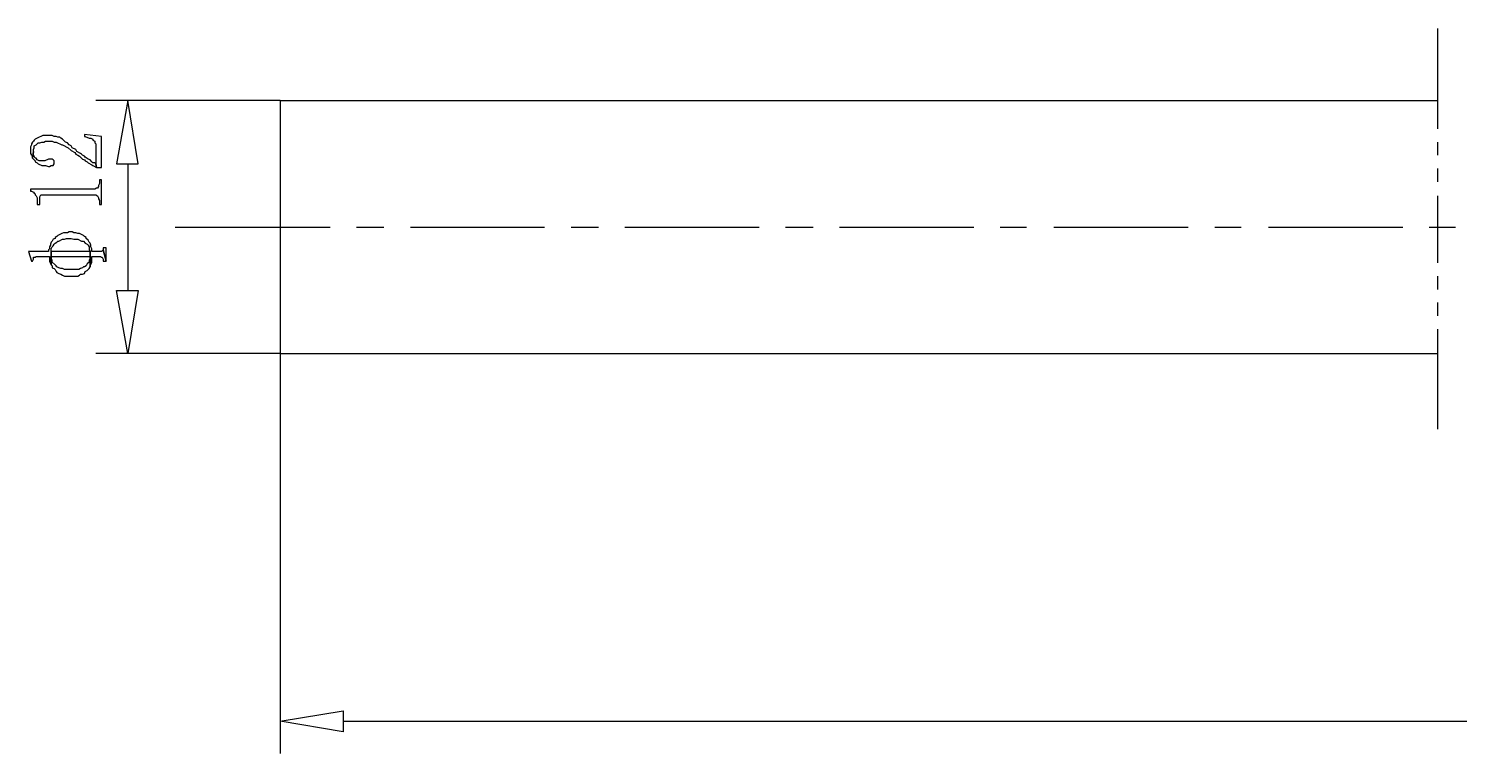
# Model space of a CAD drawing. Extents: x -15.4 to 0.8, y 0.3 to 11.8.
# Drawn here: x -10.944 to -9.682, y 3.454 to 4.093 of the extents above; entities that cross this region are included whole.
import ezdxf

# ---------------------------------------------------------------- set-up
doc = ezdxf.new("R2010")
doc.units = 0
doc.header["$MEASUREMENT"] = 0
doc.linetypes.add('AUSGEZOGEN', pattern=[0])
doc.layers.get('0').update_dxf_attribs({"linetype": 'AUSGEZOGEN'})

msp = doc.modelspace()

# ---------------------------------------------------------------- linework, layer by layer
for points in [[(-9.7013, 4.0927), (-9.7013, 4.0044)], [(-10.7221, 4.0294), (-10.8846, 4.0294)], [(-10.8663, 3.9736), (-10.8471, 3.9736), (-10.8471, 3.9736), (-10.8563, 4.0294), (-10.8663, 3.9736)], [(-10.7221, 4.0294), (-9.7013, 4.0294)], [(-10.7221, 4.0294), (-10.7221, 3.8061)], [(-10.9421, 3.9852), (-10.9421, 3.9827), (-10.9421, 3.9827), (-10.9413, 3.9811), (-10.9413, 3.9811), (-10.9404, 3.9794), (-10.9404, 3.9794), (-10.9404, 3.9786), (-10.9404, 3.9786), (-10.9396, 3.9844), (-10.9396, 3.9844), (-10.9396, 3.9861), (-10.9396, 3.9861), (-10.9388, 3.9877), (-10.9388, 3.9877), (-10.9388, 3.9894), (-10.9388, 3.9894), (-10.9371, 3.9902), (-10.9371, 3.9902), (-10.9354, 3.9919), (-10.9354, 3.9919), (-10.9338, 3.9919), (-10.9338, 3.9919), (-10.9321, 3.9927), (-10.9321, 3.9927), (-10.9304, 3.9927), (-10.9304, 3.9927), (-10.9288, 3.9936), (-10.9288, 3.9936), (-10.9229, 3.9936), (-10.9229, 3.9936), (-10.9213, 3.9927), (-10.9213, 3.9927), (-10.9196, 3.9927), (-10.9196, 3.9927), (-10.9146, 3.9902), (-10.9146, 3.9902), (-10.9138, 3.9902), (-10.9138, 3.9902), (-10.9088, 3.9877), (-10.9088, 3.9877), (-10.9063, 3.9852), (-10.9063, 3.9852), (-10.9029, 3.9836), (-10.9029, 3.9836), (-10.9021, 3.9819), (-10.9021, 3.9819), (-10.9004, 3.9811), (-10.9004, 3.9811), (-10.8988, 3.9802), (-10.8988, 3.9802), (-10.8971, 3.9786), (-10.8971, 3.9786), (-10.8963, 3.9777), (-10.8963, 3.9777), (-10.8946, 3.9769), (-10.8946, 3.9769), (-10.8938, 3.9761), (-10.8938, 3.9761), (-10.8921, 3.9752), (-10.8921, 3.9752), (-10.8913, 3.9744), (-10.8913, 3.9744), (-10.8879, 3.9727), (-10.8879, 3.9727), (-10.8871, 3.9719), (-10.8871, 3.9719), (-10.8838, 3.9702), (-10.8838, 3.9702), (-10.8846, 3.9736), (-10.8846, 3.9736), (-10.8854, 3.9744), (-10.8854, 3.9744), (-10.8871, 3.9744), (-10.8871, 3.9744), (-10.8879, 3.9752), (-10.8879, 3.9752), (-10.8896, 3.9769), (-10.8896, 3.9769), (-10.8913, 3.9777), (-10.8913, 3.9777), (-10.8938, 3.9794), (-10.8938, 3.9794), (-10.8946, 3.9802), (-10.8946, 3.9802), (-10.8963, 3.9811), (-10.8963, 3.9811), (-10.8971, 3.9819), (-10.8971, 3.9819), (-10.8979, 3.9827), (-10.8979, 3.9827), (-10.9013, 3.9844), (-10.9013, 3.9844), (-10.9021, 3.9861), (-10.9021, 3.9861), (-10.9054, 3.9877), (-10.9054, 3.9877), (-10.9063, 3.9894), (-10.9063, 3.9894), (-10.9079, 3.9902), (-10.9079, 3.9902), (-10.9096, 3.9919), (-10.9096, 3.9919), (-10.9113, 3.9927), (-10.9113, 3.9927), (-10.9138, 3.9952), (-10.9138, 3.9952), (-10.9154, 3.9961), (-10.9154, 3.9961), (-10.9163, 3.9969), (-10.9163, 3.9969), (-10.9179, 3.9969), (-10.9179, 3.9969), (-10.9196, 3.9977), (-10.9196, 3.9977), (-10.9213, 3.9977), (-10.9213, 3.9977), (-10.9229, 3.9986), (-10.9229, 3.9986), (-10.9313, 3.9986), (-10.9313, 3.9986), (-10.9363, 3.9961), (-10.9363, 3.9961), (-10.9379, 3.9952), (-10.9379, 3.9952), (-10.9388, 3.9944), (-10.9388, 3.9944), (-10.9396, 3.9936), (-10.9396, 3.9936), (-10.9404, 3.9927), (-10.9404, 3.9927), (-10.9413, 3.9911), (-10.9413, 3.9911), (-10.9413, 3.9902), (-10.9413, 3.9902), (-10.9421, 3.9886), (-10.9421, 3.9886), (-10.9421, 3.9869), (-10.9421, 3.9852)], [(-10.8946, 3.9994), (-10.8946, 3.9977), (-10.8946, 3.9977), (-10.8938, 3.9977), (-10.8938, 3.9977), (-10.8904, 3.9961), (-10.8904, 3.9961), (-10.8888, 3.9961), (-10.8888, 3.9961), (-10.8871, 3.9952), (-10.8871, 3.9952), (-10.8871, 3.9944), (-10.8871, 3.9944), (-10.8854, 3.9936), (-10.8854, 3.9936), (-10.8854, 3.9919), (-10.8854, 3.9919), (-10.8846, 3.9911), (-10.8846, 3.9911), (-10.8846, 3.9736), (-10.8846, 3.9736), (-10.8838, 3.9702), (-10.8838, 3.9702), (-10.8796, 3.9702), (-10.8796, 3.9702), (-10.8796, 3.9977), (-10.8946, 3.9994)], [(-9.7013, 3.9927), (-9.7013, 3.9811)], [(-10.9404, 3.9786), (-10.9379, 3.9761), (-10.9379, 3.9761), (-10.9379, 3.9752), (-10.9379, 3.9752), (-10.9363, 3.9744), (-10.9363, 3.9744), (-10.9354, 3.9736), (-10.9354, 3.9736), (-10.9321, 3.9719), (-10.9321, 3.9719), (-10.9288, 3.9719), (-10.9288, 3.9719), (-10.9263, 3.9711), (-10.9263, 3.9711), (-10.9254, 3.9711), (-10.9254, 3.9711), (-10.9238, 3.9719), (-10.9238, 3.9719), (-10.9221, 3.9719), (-10.9221, 3.9719), (-10.9213, 3.9736), (-10.9213, 3.9736), (-10.9213, 3.9761), (-10.9213, 3.9761), (-10.9221, 3.9769), (-10.9221, 3.9769), (-10.9229, 3.9777), (-10.9229, 3.9777), (-10.9263, 3.9777), (-10.9263, 3.9777), (-10.9296, 3.9761), (-10.9296, 3.9761), (-10.9346, 3.9761), (-10.9346, 3.9761), (-10.9363, 3.9769), (-10.9363, 3.9769), (-10.9371, 3.9786), (-10.9371, 3.9786), (-10.9379, 3.9786), (-10.9379, 3.9786), (-10.9388, 3.9802), (-10.9388, 3.9802), (-10.9396, 3.9811), (-10.9396, 3.9811), (-10.9396, 3.9844), (-10.9404, 3.9786)], [(-10.8563, 3.9736), (-10.8563, 3.8619)], [(-9.7013, 3.9694), (-9.7013, 3.9577)], [(-10.9421, 3.9511), (-10.9421, 3.9494), (-10.9421, 3.9494), (-10.9413, 3.9494), (-10.9413, 3.9494), (-10.9396, 3.9486), (-10.9396, 3.9486), (-10.9388, 3.9477), (-10.9388, 3.9477), (-10.9379, 3.9469), (-10.9379, 3.9469), (-10.9379, 3.9461), (-10.9379, 3.9461), (-10.9371, 3.9452), (-10.9371, 3.9452), (-10.9363, 3.9436), (-10.9363, 3.9436), (-10.9363, 3.9377), (-10.9363, 3.9377), (-10.9338, 3.9377), (-10.9338, 3.9377), (-10.9338, 3.9444), (-10.9338, 3.9444), (-10.9329, 3.9461), (-10.9329, 3.9461), (-10.8846, 3.9461), (-10.8846, 3.9461), (-10.8829, 3.9452), (-10.8829, 3.9452), (-10.8821, 3.9436), (-10.8821, 3.9436), (-10.8821, 3.9427), (-10.8821, 3.9427), (-10.8813, 3.9411), (-10.8813, 3.9411), (-10.8813, 3.9377), (-10.8813, 3.9377), (-10.8796, 3.9377), (-10.8796, 3.9377), (-10.8796, 3.9594), (-10.8796, 3.9594), (-10.8813, 3.9594), (-10.8813, 3.9594), (-10.8813, 3.9561), (-10.8813, 3.9561), (-10.8821, 3.9544), (-10.8821, 3.9544), (-10.8821, 3.9536), (-10.8821, 3.9536), (-10.8829, 3.9519), (-10.8829, 3.9519), (-10.8838, 3.9519), (-10.8838, 3.9519), (-10.8854, 3.9511), (-10.8854, 3.9511), (-10.8871, 3.9511), (-10.9421, 3.9511)], [(-9.7013, 3.9452), (-9.7013, 3.8861)], [(-10.9438, 3.8961), (-10.9413, 3.8877), (-10.9413, 3.8877), (-10.9404, 3.8877), (-10.9404, 3.8877), (-10.9396, 3.8894), (-10.9396, 3.8894), (-10.9396, 3.8911), (-10.9396, 3.8911), (-10.9379, 3.8911), (-10.9379, 3.8911), (-10.9371, 3.8919), (-10.9371, 3.8919), (-10.9254, 3.8919), (-10.9254, 3.8919), (-10.9254, 3.8877), (-10.9254, 3.8877), (-10.9238, 3.8844), (-10.9238, 3.8844), (-10.9238, 3.8986), (-10.9238, 3.8986), (-10.9229, 3.9002), (-10.9229, 3.9002), (-10.9221, 3.9011), (-10.9221, 3.9011), (-10.9213, 3.9027), (-10.9213, 3.9027), (-10.9204, 3.9036), (-10.9204, 3.9036), (-10.9188, 3.9044), (-10.9188, 3.9044), (-10.9179, 3.9052), (-10.9179, 3.9052), (-10.9171, 3.9052), (-10.9171, 3.9052), (-10.9138, 3.9069), (-10.9138, 3.9069), (-10.9121, 3.9069), (-10.9121, 3.9069), (-10.9104, 3.9077), (-10.9104, 3.9077), (-10.9063, 3.9077), (-10.9063, 3.9077), (-10.9038, 3.9069), (-10.9038, 3.9069), (-10.9004, 3.9069), (-10.9004, 3.9069), (-10.8971, 3.9052), (-10.8971, 3.9052), (-10.8954, 3.9052), (-10.8954, 3.9052), (-10.8938, 3.9036), (-10.8938, 3.9036), (-10.8921, 3.9027), (-10.8921, 3.9027), (-10.8913, 3.9019), (-10.8913, 3.9019), (-10.8904, 3.9002), (-10.8904, 3.9002), (-10.8904, 3.8977), (-10.8904, 3.8977), (-10.8896, 3.8961), (-10.8896, 3.8961), (-10.8896, 3.8827), (-10.8896, 3.8827), (-10.8896, 3.8836), (-10.8896, 3.8836), (-10.8879, 3.8869), (-10.8879, 3.8869), (-10.8879, 3.8919), (-10.8879, 3.8919), (-10.8804, 3.8919), (-10.8804, 3.8919), (-10.8796, 3.8911), (-10.8796, 3.8911), (-10.8788, 3.8911), (-10.8788, 3.8911), (-10.8779, 3.8894), (-10.8779, 3.8894), (-10.8779, 3.8877), (-10.8779, 3.8877), (-10.8754, 3.8877), (-10.8754, 3.8877), (-10.8779, 3.8977), (-10.8779, 3.8977), (-10.8788, 3.8969), (-10.8788, 3.8969), (-10.8796, 3.8961), (-10.8796, 3.8961), (-10.8879, 3.8961), (-10.8879, 3.8961), (-10.8879, 3.8986), (-10.8879, 3.8986), (-10.8888, 3.9002), (-10.8888, 3.9002), (-10.8888, 3.9019), (-10.8888, 3.9019), (-10.8896, 3.9036), (-10.8896, 3.9036), (-10.8904, 3.9044), (-10.8904, 3.9044), (-10.8913, 3.9061), (-10.8913, 3.9061), (-10.8929, 3.9077), (-10.8929, 3.9077), (-10.8929, 3.9086), (-10.8929, 3.9086), (-10.8946, 3.9094), (-10.8946, 3.9094), (-10.8954, 3.9102), (-10.8954, 3.9102), (-10.8988, 3.9119), (-10.8988, 3.9119), (-10.9004, 3.9119), (-10.9004, 3.9119), (-10.9021, 3.9127), (-10.9021, 3.9127), (-10.9038, 3.9127), (-10.9038, 3.9127), (-10.9054, 3.9136), (-10.9054, 3.9136), (-10.9079, 3.9136), (-10.9079, 3.9136), (-10.9096, 3.9127), (-10.9096, 3.9127), (-10.9129, 3.9127), (-10.9129, 3.9127), (-10.9146, 3.9119), (-10.9146, 3.9119), (-10.9179, 3.9102), (-10.9179, 3.9102), (-10.9188, 3.9094), (-10.9188, 3.9094), (-10.9204, 3.9086), (-10.9204, 3.9086), (-10.9204, 3.9077), (-10.9204, 3.9077), (-10.9221, 3.9069), (-10.9221, 3.9069), (-10.9229, 3.9052), (-10.9229, 3.9052), (-10.9238, 3.9044), (-10.9238, 3.9044), (-10.9246, 3.9027), (-10.9246, 3.9027), (-10.9246, 3.9019), (-10.9246, 3.9019), (-10.9254, 3.9002), (-10.9254, 3.9002), (-10.9254, 3.8986), (-10.9254, 3.8986), (-10.9263, 3.8977), (-10.9263, 3.8977), (-10.9263, 3.8961), (-10.9438, 3.8961)], [(-10.8146, 3.9177), (-10.6779, 3.9177)], [(-10.6546, 3.9177), (-10.6304, 3.9177)], [(-10.6071, 3.9177), (-10.4888, 3.9177)], [(-10.4654, 3.9177), (-10.4413, 3.9177)], [(-10.4179, 3.9177), (-10.2996, 3.9177)], [(-10.2763, 3.9177), (-10.2521, 3.9177)], [(-10.2288, 3.9177), (-10.1104, 3.9177)], [(-10.0871, 3.9177), (-10.0638, 3.9177)], [(-10.0396, 3.9177), (-9.9213, 3.9177)], [(-9.8979, 3.9177), (-9.8746, 3.9177)], [(-9.8504, 3.9177), (-9.7321, 3.9177)], [(-9.7088, 3.9177), (-9.6854, 3.9177)], [(-10.8779, 3.8994), (-10.8779, 3.8977), (-10.8779, 3.8977), (-10.8754, 3.8877), (-10.8754, 3.8877), (-10.8754, 3.8994), (-10.8779, 3.8994)], [(-10.9238, 3.8961), (-10.9238, 3.8919), (-10.9238, 3.8919), (-10.8896, 3.8919), (-10.8896, 3.8919), (-10.8896, 3.8902), (-10.8896, 3.8902), (-10.8896, 3.8961), (-10.9238, 3.8961)], [(-10.9238, 3.8844), (-10.9229, 3.8836), (-10.9229, 3.8836), (-10.9229, 3.8819), (-10.9229, 3.8819), (-10.9213, 3.8811), (-10.9213, 3.8811), (-10.9204, 3.8802), (-10.9204, 3.8802), (-10.9196, 3.8786), (-10.9196, 3.8786), (-10.9188, 3.8777), (-10.9188, 3.8777), (-10.9171, 3.8769), (-10.9171, 3.8769), (-10.9154, 3.8761), (-10.9154, 3.8761), (-10.9138, 3.8752), (-10.9138, 3.8752), (-10.9121, 3.8744), (-10.9121, 3.8744), (-10.9004, 3.8744), (-10.9004, 3.8744), (-10.8988, 3.8752), (-10.8988, 3.8752), (-10.8979, 3.8761), (-10.8979, 3.8761), (-10.8963, 3.8761), (-10.8963, 3.8761), (-10.8946, 3.8769), (-10.8946, 3.8769), (-10.8938, 3.8786), (-10.8938, 3.8786), (-10.8921, 3.8794), (-10.8921, 3.8794), (-10.8904, 3.8811), (-10.8904, 3.8811), (-10.8896, 3.8827), (-10.8896, 3.8827), (-10.8896, 3.8902), (-10.8896, 3.8902), (-10.8904, 3.8886), (-10.8904, 3.8886), (-10.8904, 3.8869), (-10.8904, 3.8869), (-10.8921, 3.8852), (-10.8921, 3.8852), (-10.8929, 3.8836), (-10.8929, 3.8836), (-10.8946, 3.8827), (-10.8946, 3.8827), (-10.8954, 3.8827), (-10.8954, 3.8827), (-10.8963, 3.8819), (-10.8963, 3.8819), (-10.8979, 3.8811), (-10.8979, 3.8811), (-10.8996, 3.8802), (-10.8996, 3.8802), (-10.9121, 3.8802), (-10.9121, 3.8802), (-10.9138, 3.8811), (-10.9138, 3.8811), (-10.9154, 3.8811), (-10.9154, 3.8811), (-10.9171, 3.8819), (-10.9171, 3.8819), (-10.9188, 3.8827), (-10.9188, 3.8827), (-10.9196, 3.8836), (-10.9196, 3.8836), (-10.9204, 3.8844), (-10.9204, 3.8844), (-10.9229, 3.8869), (-10.9229, 3.8869), (-10.9229, 3.8886), (-10.9229, 3.8886), (-10.9238, 3.8902), (-10.9238, 3.8902), (-10.9238, 3.8961), (-10.9238, 3.8844)], [(-9.7013, 3.8744), (-9.7013, 3.8627)], [(-10.8663, 3.8619), (-10.8471, 3.8619), (-10.8471, 3.8619), (-10.8563, 3.8061), (-10.8663, 3.8619)], [(-9.7013, 3.8511), (-9.7013, 3.8394)], [(-9.7013, 3.8277), (-9.7013, 3.7394)], [(-10.7221, 3.8061), (-10.8846, 3.8061)], [(-10.7221, 3.8061), (-10.7221, 3.4536)], [(-10.7221, 3.8061), (-9.7013, 3.8061)], [(-10.6663, 3.4911), (-10.6663, 3.4727), (-10.6663, 3.4727), (-10.7221, 3.4819), (-10.6663, 3.4911)], [(-10.6663, 3.4819), (-7.9513, 3.4819)]]:
    msp.add_lwpolyline(points)

doc.saveas('drawing.dxf')
